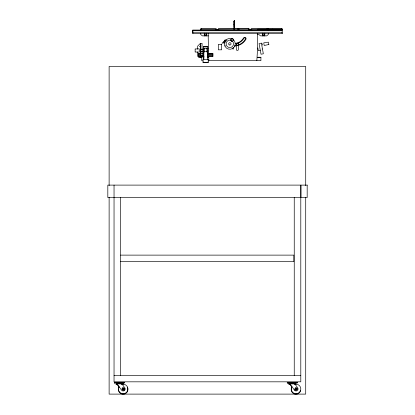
<?xml version="1.0" encoding="UTF-8"?>
<svg xmlns="http://www.w3.org/2000/svg" width="415" height="415" viewBox="0 0 415 415"><rect width="100%" height="100%" fill="white"/><g stroke="black" fill="none" stroke-linecap="round" stroke-linejoin="round"><path stroke-width="0.62" d="M234.698 29.034L234.698 29.372M237.909 29.372L237.909 28.863M238.926 29.372L238.926 28.863M200.72 30.233L200.72 28.863L216.272 28.863L215.935 29.88L218.638 29.875L218.3 28.863L249.067 28.863L218.3 29.034M249.067 28.863L248.73 29.875L251.433 29.875L251.096 29.029L282.2 29.029M116.262 382.417L116.231 382.817L122.996 382.817M116.257 383.32L116.262 382.926M233.09 48.462L233.173 47.253M122.145 388.72L122.145 389.229M124.142 389.229L124.142 388.72M295.06 388.72L295.06 389.229M297.057 389.229L297.057 388.72M289.058 382.926L289.037 383.299L289.483 383.32M289.172 382.417L289.146 382.817L295.905 382.817M117.222 384.057L117.31 384.415M123.146 384.415L121.823 384.415L121.823 384.02M290.018 384.057L290.106 384.415L288.788 384.415M225.029 45.842L225.034 46.112L225.127 45.821M224.11 43.03L224.629 42.143A1.354 1.354 0 0 1 224.416 41.863M232.95 48.757C233.339 49.323 233.22 48.488 233.069 48.986M122.425 388.238L122.866 387.983M123.867 389.711L123.421 389.97M295.335 388.238L295.781 387.983M296.777 389.711L296.336 389.97M207.401 62.421L208.247 62.297L208.247 59.636L207.401 59.49L207.401 51.626L203.853 51.626L203.853 59.49L203.008 59.636L203.008 62.297L207.401 62.421L208.247 61.965M121.823 383.906C122.752 382.874 116.382 382.874 117.31 383.906M294.738 383.906C295.667 382.874 289.296 382.874 290.225 383.906M200.72 29.2L201.737 28.863M234.485 20.9L234.148 21.248M234.485 21.004L234.148 21.087L234.485 21.144M234.148 21.16L234.485 20.932L234.148 20.88L234.148 28.609L234.485 28.609M234.485 21.227L234.148 21.31L234.485 21.264M234.485 21.445L234.148 21.523L234.485 21.622M234.148 21.964L234.485 22.073M234.148 22.638L234.485 22.54M234.148 22.856L234.485 22.789L234.148 22.758M234.485 23.022L234.148 23.09L234.485 23.09M234.485 23.598L234.148 23.733M234.148 24.003L234.485 23.94L234.148 23.925M234.148 24.262L234.485 24.2M234.148 24.957L234.485 24.895L234.148 24.874M234.148 25.061L234.485 24.999M260.288 50.225L258.291 50.594L257.803 47.933M234.148 25.652L234.485 25.6M234.148 26.451L234.485 26.399L234.148 26.373M234.148 26.596L234.485 26.544L234.148 26.55M234.148 27.323L234.485 27.193M234.485 28.075L234.148 28.075L234.485 28.137M234.485 28.666L234.148 28.697L234.148 29.258L234.485 29.258L234.19 29.237M234.485 28.951L234.148 28.92M195.149 48.97L199.205 48.799L199.205 52.181L195.149 52.01M200.896 45.966L199.376 46.35L200.896 46.729M234.19 21.16L234.532 21.155M234.19 21.238L234.532 21.238M234.19 21.331L234.148 21.222M234.19 21.44L234.532 21.43M234.19 21.533L234.148 21.409M234.148 21.601L234.532 21.575M234.148 21.689L234.532 21.85M234.485 22.218L234.148 22.088L234.485 22.187M234.485 22.327L234.148 22.374M234.148 22.545L234.485 22.519M234.148 22.675L234.485 22.675M234.148 22.908L234.485 22.944M234.148 23.162L234.485 23.193M234.485 23.365L234.148 23.401M234.148 23.878L234.485 23.878M234.148 24.039L234.485 24.039M234.148 24.106L234.485 24.106M234.485 24.241L234.19 24.262M234.148 24.454L234.485 24.454M234.148 24.501L234.485 24.501M234.148 24.625L234.485 24.625L234.148 24.61M234.148 24.703L234.485 24.703M234.148 25.082L234.485 25.082M234.148 25.133L234.485 25.133M234.148 25.268L234.485 25.268M234.148 25.465L234.485 25.512M234.19 25.683L234.148 25.621M234.485 25.761L234.148 25.818M234.148 25.958L234.485 25.958M234.485 26.046L234.148 26.046L234.485 26.145M234.148 26.223L234.485 26.171M234.148 26.695L234.485 26.695M234.148 26.793L234.485 26.793M234.148 27.266L234.485 27.266M234.148 27.478L234.485 27.478M234.148 27.577L234.485 27.577M234.485 27.722L234.19 27.784M234.148 28.402L234.485 28.402M234.148 28.552L234.485 28.552M200.72 29.029L216.272 29.034M272.541 29.2L272.837 29.2M238.251 29.2L238.926 29.2M257.518 29.2L267.831 29.2M266.985 28.863L268.168 29.2M268.51 29.2L281.863 29.2M215.717 29.984L218.855 29.984M248.45 29.984L251.827 29.984M282.143 30.046L192.716 30.046L192.716 33.428L282.309 33.428L282.309 33.091M192.716 30.383L282.143 30.383M192.716 32.245L282.143 32.245M281.863 32.583L282.2 32.583L282.2 28.863L251.096 28.863L251.096 29.372M257.591 34.528L258.872 34.528L260.563 35.877L262.389 35.877M204.237 35.877L202.411 35.877L200.72 34.528L200.72 33.299M206.67 35.877L208.496 35.877M264.822 35.877L266.648 35.877L268.339 34.528L268.339 33.309M200.725 44.919L200.388 44.919L200.388 56.077L200.725 56.077M200.388 46.138L200.725 46.138M203.558 46.558L207.697 46.558M203.682 46.646L207.573 46.646M203.433 46.942L207.827 46.942M203.433 48.296L203.433 48.97M207.827 48.296L207.827 48.97M203.433 48.462L207.827 48.462M203.433 48.799L204.362 48.799M206.898 48.799L207.827 48.799M201.742 49.136L203.433 49.136M202.079 49.478L203.091 49.478L203.091 51.507L202.079 51.507M200.217 49.644L202.079 49.644M203.433 50.661L203.433 51.336M207.827 50.661L207.827 51.336M200.051 51.336L202.079 51.336M201.742 51.844L203.433 51.844M203.433 53.447L198.36 53.447L198.36 56.663L204.05 56.663M207.827 53.447L212.895 53.447L212.895 56.663L207.21 56.663M198.36 53.774L200.388 53.774M203.091 53.774L203.433 53.774M207.827 53.774L212.895 53.774M198.36 54.884L200.388 54.884M203.091 54.884L203.433 54.884M207.827 54.884L212.895 54.884M198.36 54.972L200.388 54.972M203.091 54.972L203.433 54.972M207.827 54.972L212.895 54.972M200.258 55.138L203.417 55.138M198.36 55.984L203.433 55.984L203.433 46.433L207.827 46.433L207.827 55.984L212.895 55.984M257.497 57.254L260.9 57.254L260.9 60.632L208.169 60.632M203.433 57.586L203.931 57.586M207.303 57.586L208.584 57.586M257.476 57.586L260.9 57.586M203.008 59.636L208.247 59.636M202.416 60.632L201.742 60.632L201.742 57.493M203.008 62.297L208.247 62.297M300.797 197.556L107.817 197.556L107.817 185.106L300.797 185.106L300.797 381.821L114.042 381.821L114.042 185.106M120.594 255.121L293.82 255.121L293.82 261.673L120.594 261.673M114.042 375.596L300.797 375.596M114.4 382.329L114.898 382.329M122.456 382.329L124.733 382.329M287.196 382.329L287.694 382.329M296.533 382.329L297.529 382.329M114.4 382.417L124.733 382.417M287.315 382.417L297.648 382.417M114.4 382.926L116.677 382.926M122.456 382.926L124.733 382.926M287.196 382.926L290.116 382.926M295.252 382.926L297.529 382.926M116.138 383.014L122.996 383.014M289.053 383.014L295.905 383.014M122.534 383.32L122.996 383.32M115.993 383.413L123.146 383.413M288.902 383.413L296.056 383.413M122.534 383.522L122.996 383.522M288.933 383.522L289.483 383.522M115.993 383.917L123.146 383.906M288.788 383.917L296.056 383.906M290.334 384.036L289.857 383.906M115.993 384.415L117.419 384.544L116.947 384.415M294.894 384.415L295.942 384.415M290.22 384.544L289.743 384.415M233.023 48.923L232.934 49.027M234.148 27.385L234.485 27.432M234.148 23.577L234.485 23.645M234.148 24.303L234.485 24.371M234.148 22.524L234.485 22.597M234.148 23.038L234.485 23.152M203.008 61.965L204.362 62.421M296.336 387.983L296.777 388.238M295.781 389.97L295.335 389.711M123.421 387.983L123.867 388.238M122.866 389.97L122.425 389.711M281.526 28.863L282.2 29.2M225.947 40.831L225.226 40.831L225.148 41.443M223.851 43.207L223.913 43.144M224.193 41.225L225.221 42.257L222.233 43.087L224.987 40.509A0.903 0.903 0 0 1 226.087 40.437M223.934 41.459L224.857 42.382M294.863 383.906L297.778 387.983A1.987 1.987 0 0 1 297.124 390.65A1.987 1.987 0 0 1 294.427 390.11L290.095 384.036M121.953 383.906L124.863 387.983A1.987 1.987 0 0 1 124.21 390.65A1.987 1.987 0 0 1 121.517 390.11L117.186 384.036M289.981 384.415L291.781 386.998M118.986 386.998L117.186 384.544M262.534 43.757L262.778 45.09M262.093 48.83L262.145 49.11M208.48 53.556L208.169 33.221M208.745 56.679L208.854 60.632M305.715 185.609L305.715 66.462L109.124 66.462L109.124 185.609M305.715 197.26L305.715 394.11L109.124 394.11L109.124 197.26M294.245 197.556L294.245 375.596M287.476 382.417L287.476 382.817M287.356 382.926L287.356 383.32M282.143 33.091L282.143 33.428M268.168 28.863L268.168 30.046M268.002 28.863L268.002 29.2M264.786 33.143L264.786 35.965L262.42 35.965L262.42 33.143M257.518 33.221L257.518 49.81L256.833 60.632M238.355 44.338A1.017 1.017 0 0 1 236.835 45.214A1.017 1.017 0 0 1 236.835 43.461A1.017 1.017 0 0 1 238.355 44.338L238.355 49.743C238.236 50.599 236.446 50.599 236.327 49.743L236.327 44.338M234.444 29.455L234.532 20.75L234.19 20.75L234.19 29.455M206.898 46.433L204.362 46.433M206.898 48.643L206.898 52.14M206.634 33.143L206.634 35.965L204.268 35.965L204.268 33.143M204.362 48.643L204.362 52.14M203.433 56.865L203.433 60.004M203.091 53.447L203.091 55.984M202.079 53.639L202.079 43.388L200.388 43.388L197.685 46.096L197.685 49.266M202.079 54.884L202.079 57.592L199.034 57.592L197.685 56.238L197.685 51.802M200.725 43.388L200.725 49.966M200.725 51.014L200.725 53.571M200.725 54.796L200.725 56.227M200.725 56.575L200.725 57.592M200.217 49.478L200.217 51.507M200.051 56.575L200.051 57.592M195.149 49.136L195.149 51.844M192.887 30.383L192.887 33.428M120.594 197.556L120.594 375.596M117.419 383.906L116.947 383.906M114.561 382.417L114.561 382.817M114.561 382.926L114.561 383.32M236.317 44.929A1.183 1.183 0 0 1 236.752 43.316A1.183 1.183 0 0 1 238.366 43.746A1.183 1.183 0 0 1 237.935 45.365M232.945 39.42A5.411 5.411 0 0 1 232.68 48.456A5.411 5.411 0 0 1 224.489 44.638A5.411 5.411 0 0 1 231.238 38.626M232.473 41.225A3.719 3.719 0 0 1 231.414 47.222A3.719 3.719 0 0 1 226.134 44.177A3.719 3.719 0 0 1 230.802 40.26M237.977 45.567A13.524 13.524 0 0 0 245.903 39.342A1.354 1.354 0 0 0 245.41 37.495A1.354 1.354 0 0 0 243.564 37.993A10.821 10.821 0 0 1 235.606 43.31M235.959 45.987A13.524 13.524 0 0 1 234.413 46.101M224.282 41.536A1.354 1.354 0 0 1 226.263 40.016M235.668 43.808A11.324 11.324 0 0 0 243.999 38.242A0.846 0.846 0 0 1 245.156 37.936A0.846 0.846 0 0 1 245.462 39.088A13.015 13.015 0 0 1 237.837 45.079M235.891 45.489A13.015 13.015 0 0 1 234.9 45.577M224.769 40.971A0.846 0.846 0 0 1 226.009 40.457M294.821 384.368A4.767 4.767 0 0 1 300.823 388.974A4.767 4.767 0 0 1 294.821 393.581A4.767 4.767 0 0 1 291.927 386.588M294.899 390.136A1.639 1.639 0 0 1 294.64 389.794M300.543 390.717A4.767 4.767 0 0 1 294.116 393.887A4.767 4.767 0 0 1 291.807 387.096M121.911 384.368A4.767 4.767 0 0 1 127.913 388.974A4.767 4.767 0 0 1 121.911 393.581A4.767 4.767 0 0 1 119.012 386.588M124.728 388.549A1.639 1.639 0 0 1 124.728 389.4M124.562 389.794A1.639 1.639 0 0 1 124.303 390.136M127.275 387.096A4.767 4.767 0 0 1 124.376 394.089A4.767 4.767 0 0 1 118.374 389.483M118.54 388.248A4.767 4.767 0 0 1 119.012 387.096M221.984 43.217L221.968 43.264M122.57 387.983L121.994 388.974L122.57 389.97L123.717 389.97L124.293 388.974L123.717 387.983L122.57 387.983M295.485 387.983L294.909 388.974L295.485 389.97L296.632 389.97L297.202 388.974L296.632 387.983L295.485 387.983M268.858 44.488L264.231 45.51L263.743 42.849L268.432 42.159L268.858 44.488M261.393 43.15L259.064 43.575L261.019 54.215L263.343 53.789L261.393 43.15M234.485 25.325L234.148 25.382L234.485 25.351M234.485 26.913L234.148 26.954L234.485 26.928M234.485 28.262L234.148 28.303L234.485 28.298M234.485 21.803L234.148 21.746L234.485 21.813M234.485 23.505L234.148 23.505L234.485 23.567M234.485 24.807L234.148 24.807L234.485 24.848M234.485 29.149L234.148 29.149L234.485 29.206M221.688 44.415L218.306 44.415L218.306 49.81L221.688 49.81L221.688 44.415M307.183 185.106L300.958 185.106L300.958 197.556L307.183 197.556L307.183 185.106M229.251 44.877A1.183 1.183 0 0 0 231.025 43.855A1.183 1.183 0 0 0 229.251 42.828A1.183 1.183 0 0 0 229.251 44.877M231.43 41.095A1.354 1.354 0 0 0 233.458 39.928A1.354 1.354 0 0 0 231.43 38.756A1.354 1.354 0 0 0 231.43 41.095M231.518 40.95A1.183 1.183 0 0 0 233.292 39.928A1.183 1.183 0 0 0 231.518 38.901A1.183 1.183 0 0 0 231.518 40.95M263.198 35.436A0.763 0.763 0 0 0 264.339 34.777A0.763 0.763 0 0 0 263.198 34.118A0.763 0.763 0 0 0 263.198 35.436M204.891 35.317A0.763 0.763 0 0 0 206.162 34.974A0.763 0.763 0 0 0 205.228 34.046A0.763 0.763 0 0 0 204.891 35.317M295.662 389.664A0.794 0.794 0 0 0 296.85 388.974A0.794 0.794 0 0 0 295.662 388.284A0.794 0.794 0 0 0 295.662 389.664M295.527 389.509A0.752 0.752 0 0 0 296.782 389.171A0.752 0.752 0 0 0 295.864 388.248A0.752 0.752 0 0 0 295.527 389.509M122.747 389.664A0.794 0.794 0 0 0 123.94 388.974A0.794 0.794 0 0 0 122.747 388.284A0.794 0.794 0 0 0 122.747 389.664A0.752 0.752 0 0 0 123.893 388.974A0.752 0.752 0 0 0 122.767 388.326A0.752 0.752 0 0 0 122.767 389.628"/></g></svg>
